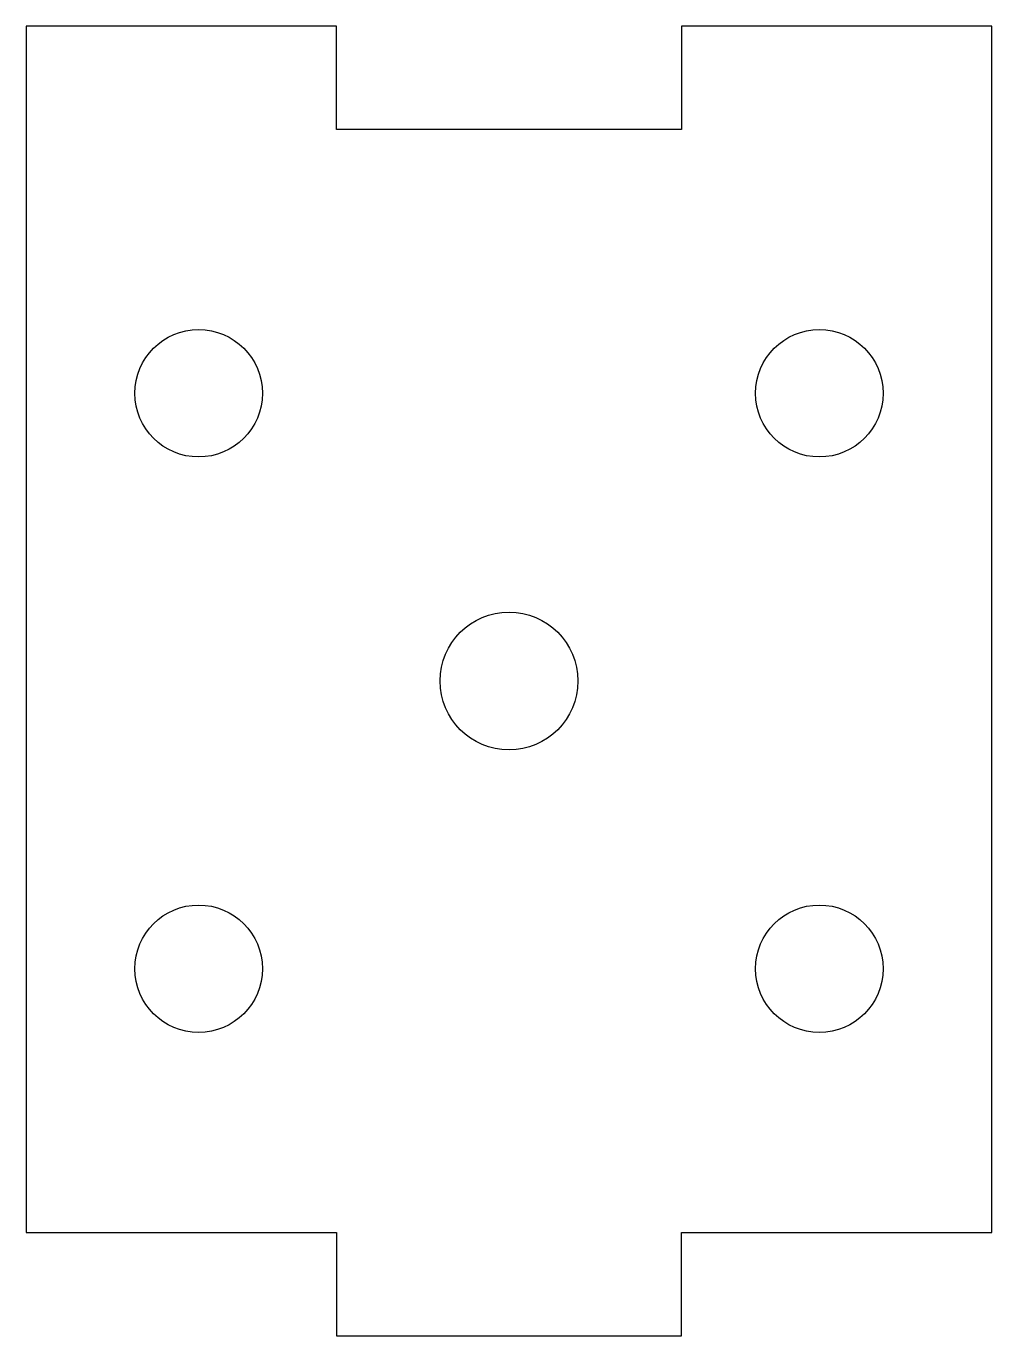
# Model space of a CAD drawing. Header units: millimetres. Extents: x -28 to 0, y -38 to 0.
import ezdxf

# ---------------------------------------------------------------- set-up
doc = ezdxf.new("R2010")
doc.units = ezdxf.units.MM

msp = doc.modelspace()

# ---------------------------------------------------------------- linework, layer by layer
msp.add_lwpolyline([(-9, 0), (-9, -3), (-19, -3), (-19, 0), (-28, 0), (-28, -35), (-19, -35), (-19, -38), (-9, -38), (-9, -35), (0, -35), (0, 0)], close=True)
for centre, radius in [((-23, -10.65), 1.85), ((-5, -10.65), 1.85), ((-14, -19), 2), ((-23, -27.35), 1.85), ((-5, -27.35), 1.85)]:
    msp.add_circle(centre, radius)

doc.saveas('drawing.dxf')
